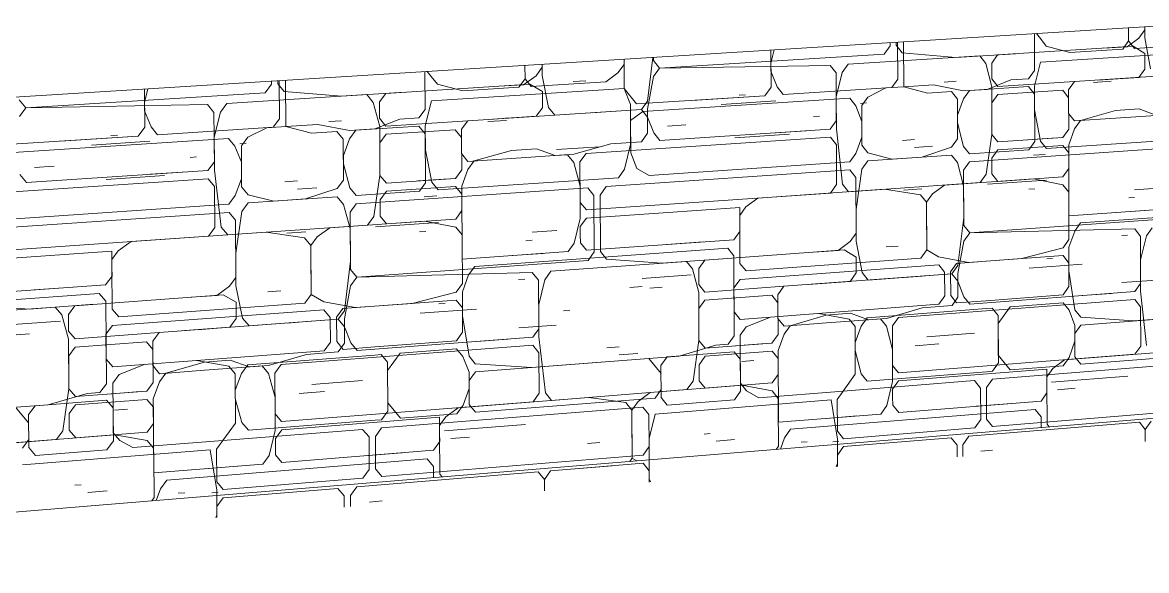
# Model space of a CAD drawing. Header units: inches. Extents: x 205 to 211, y -138 to -29.
# Drawn here: x 207.0292 to 207.1062, y -137.6695 to -137.6319 of the extents above; entities that cross this region are included whole.
import ezdxf

# ---------------------------------------------------------------- set-up
doc = ezdxf.new("R2010")
doc.units = ezdxf.units.IN
doc.header["$MEASUREMENT"] = 0
for name, color, linetype, lineweight in [('A-PART', 2, 'Continuous', 9), ('A-WALL-PATT', 111, 'Continuous', 13), ('L-SITE-WALL', 31, 'Continuous', 13)]:
    doc.layers.add(name, color=color, linetype=linetype, lineweight=lineweight)

# ---------------------------------------------------------------- blocks, each defined once
blk = doc.blocks.new('FP_41-Looking SouthWest')
at = {"layer": 'A-WALL-PATT', "lineweight": 9}
for p, q in [((-72.096168, -137.63231), (-72.096167, -137.633198)), ((-72.10262, -137.63271), (-72.102615, -137.635227)), ((-72.102477, -137.632701), (-72.102214, -137.633035)), ((-72.102214, -137.633035), (-72.101808, -137.633552)), ((-72.096167, -137.633198), (-72.096568, -137.633763)), ((-72.096167, -137.633198), (-72.095765, -137.633712)), ((-72.120692, -137.633831), (-72.120682, -137.636382)), ((-72.120463, -137.633816), (-72.120688, -137.634735)), ((-72.111998, -137.635827), (-72.112006, -137.633292)), ((-72.111595, -137.633267), (-72.111586, -137.636346)), ((-72.102211, -137.63466), (-72.089777, -137.633871)), ((-72.100191, -137.633991), (-72.101808, -137.633552)), ((-72.096568, -137.633763), (-72.100191, -137.633991)), ((-72.090971, -137.63341), (-72.095765, -137.633712)), ((-72.130758, -137.634455), (-72.130748, -137.636472)), ((-72.130758, -137.634455), (-72.130756, -137.634812)), ((-72.120688, -137.634735), (-72.120686, -137.635284)), ((-72.102211, -137.63466), (-72.102612, -137.63631)), ((-72.144415, -137.635301), (-72.144399, -137.637897)), ((-72.144263, -137.635292), (-72.143982, -137.635636)), ((-72.137552, -137.634876), (-72.137547, -137.635791)), ((-72.131176, -137.635392), (-72.132019, -137.635999)), ((-72.131176, -137.635392), (-72.130756, -137.634812)), ((-72.120686, -137.635284), (-72.120266, -137.636355)), ((-72.103019, -137.635795), (-72.102615, -137.635227)), ((-72.154384, -137.638535), (-72.154403, -137.63592)), ((-72.153965, -137.635893), (-72.153943, -137.639069)), ((-72.143982, -137.635636), (-72.143548, -137.636167)), ((-72.141825, -137.636617), (-72.143548, -137.636167)), ((-72.137547, -137.635791), (-72.137971, -137.636374)), ((-72.137547, -137.635791), (-72.137118, -137.63632)), ((-72.132019, -137.635999), (-72.137118, -137.63632)), ((-72.112407, -137.636399), (-72.111998, -137.635827)), ((-72.111586, -137.636346), (-72.109536, -137.636214)), ((-72.109536, -137.636214), (-72.107491, -137.636626)), ((-72.105861, -137.636521), (-72.104236, -137.635873)), ((-72.104236, -137.635873), (-72.103019, -137.635795)), ((-72.102612, -137.63631), (-72.102609, -137.637935)), ((-72.098574, -137.636049), (-72.097367, -137.635971)), ((-72.16365, -137.636494), (-72.163629, -137.639125)), ((-72.163406, -137.636479), (-72.163642, -137.637426)), ((-72.143972, -137.637311), (-72.130748, -137.636472)), ((-72.137971, -137.636374), (-72.141825, -137.636617)), ((-72.130748, -137.636472), (-72.129898, -137.637523)), ((-72.130748, -137.636472), (-72.13032, -137.63755)), ((-72.129898, -137.637523), (-72.121096, -137.636957)), ((-72.121096, -137.636957), (-72.126112, -137.63728)), ((-72.120682, -137.636382), (-72.121096, -137.636957)), ((-72.120266, -137.636355), (-72.119848, -137.636877)), ((-72.119848, -137.636877), (-72.112407, -137.636399)), ((-72.114462, -137.637623), (-72.114052, -137.637051)), ((-72.112819, -137.636425), (-72.114052, -137.637051)), ((-72.111586, -137.636346), (-72.112819, -137.636425)), ((-72.112819, -137.636425), (-72.112407, -137.636399)), ((-72.109944, -137.636785), (-72.111586, -137.636346)), ((-72.108308, -137.636679), (-72.109944, -137.636785)), ((-72.108308, -137.636679), (-72.107898, -137.637196)), ((-72.107491, -137.636626), (-72.105861, -137.636521)), ((-72.10749, -137.637169), (-72.107083, -137.6366)), ((-72.103018, -137.636337), (-72.107083, -137.6366)), ((-72.103018, -137.636337), (-72.102611, -137.636852)), ((-72.102604, -137.640099), (-72.102611, -137.636852)), ((-72.163642, -137.637426), (-72.163638, -137.637993)), ((-72.143972, -137.637311), (-72.144393, -137.639014)), ((-72.13032, -137.63755), (-72.130307, -137.640313)), ((-72.129474, -137.638048), (-72.115289, -137.637131)), ((-72.115289, -137.637131), (-72.114875, -137.63765)), ((-72.114875, -137.63765), (-72.114459, -137.638716)), ((-72.114462, -137.637623), (-72.114454, -137.640354)), ((-72.107891, -137.639913), (-72.107898, -137.637196)), ((-72.10749, -137.637169), (-72.107895, -137.638283)), ((-72.163638, -137.637993), (-72.163186, -137.639097)), ((-72.154818, -137.639125), (-72.154384, -137.638535)), ((-72.147849, -137.639237), (-72.146122, -137.638566)), ((-72.146122, -137.638566), (-72.144827, -137.638483)), ((-72.144827, -137.638483), (-72.144399, -137.637897)), ((-72.129474, -137.638048), (-72.130315, -137.638656)), ((-72.117767, -137.638386), (-72.117353, -137.638359)), ((-72.107895, -137.638283), (-72.107894, -137.638826)), ((-72.102609, -137.637934), (-72.1022, -137.640072)), ((-72.163629, -137.639125), (-72.164068, -137.63972)), ((-72.163186, -137.639097), (-72.162739, -137.639635)), ((-72.162739, -137.639635), (-72.154818, -137.639125)), ((-72.155256, -137.639154), (-72.156566, -137.639801)), ((-72.153943, -137.639069), (-72.155256, -137.639154)), ((-72.155256, -137.639154), (-72.154818, -137.639125)), ((-72.153943, -137.639069), (-72.151762, -137.638929)), ((-72.152194, -137.639518), (-72.153943, -137.639069)), ((-72.151762, -137.638929), (-72.149584, -137.63935)), ((-72.149584, -137.63935), (-72.147849, -137.639237)), ((-72.14958, -137.63991), (-72.149149, -137.639321)), ((-72.144824, -137.639042), (-72.149149, -137.639321)), ((-72.144824, -137.639042), (-72.144389, -137.639572)), ((-72.144393, -137.639014), (-72.144383, -137.640688)), ((-72.140097, -137.638736), (-72.138813, -137.638653)), ((-72.130315, -137.638656), (-72.130305, -137.640866)), ((-72.127785, -137.639043), (-72.126524, -137.63896)), ((-72.114459, -137.638716), (-72.114455, -137.639808)), ((-72.107894, -137.638826), (-72.107481, -137.640429)), ((-72.173443, -137.640323), (-72.164068, -137.63972)), ((-72.172988, -137.640864), (-72.157883, -137.639887)), ((-72.164068, -137.63972), (-72.169409, -137.640064)), ((-72.157883, -137.639887), (-72.15744, -137.640422)), ((-72.157001, -137.640393), (-72.156566, -137.639801)), ((-72.150453, -137.639406), (-72.152194, -137.639518)), ((-72.150453, -137.639406), (-72.150014, -137.639938)), ((-72.149996, -137.64274), (-72.150014, -137.639938)), ((-72.14958, -137.63991), (-72.150007, -137.641059)), ((-72.144369, -137.642921), (-72.144389, -137.639572)), ((-72.12317, -137.63984), (-72.119422, -137.639591)), ((-72.114455, -137.639808), (-72.114864, -137.640927)), ((-72.108298, -137.640484), (-72.107891, -137.639913)), ((-72.103008, -137.640668), (-72.102604, -137.640099)), ((-72.101794, -137.640585), (-72.1022, -137.640072)), ((-72.101794, -137.640585), (-72.090169, -137.639795)), ((-72.15744, -137.640422), (-72.156993, -137.64152)), ((-72.157001, -137.640393), (-72.15698, -137.643209)), ((-72.144383, -137.640688), (-72.143938, -137.642892)), ((-72.135391, -137.64065), (-72.132421, -137.640453)), ((-72.130307, -137.640313), (-72.130721, -137.641999)), ((-72.130305, -137.640866), (-72.129878, -137.641942)), ((-72.114864, -137.640927), (-72.115275, -137.641501)), ((-72.114454, -137.640354), (-72.11404, -137.640872)), ((-72.11404, -137.640872), (-72.112392, -137.641306)), ((-72.110341, -137.641166), (-72.108298, -137.640484)), ((-72.107481, -137.640429), (-72.107072, -137.640944)), ((-72.107072, -137.640944), (-72.103008, -137.640668)), ((-72.107071, -137.641487), (-72.092158, -137.640467)), ((-72.160517, -137.641187), (-72.160076, -137.641158)), ((-72.156993, -137.64152), (-72.156985, -137.642646)), ((-72.150007, -137.641059), (-72.150003, -137.64162)), ((-72.150003, -137.64162), (-72.149558, -137.643271)), ((-72.129032, -137.642436), (-72.115275, -137.641501)), ((-72.114448, -137.641991), (-72.114038, -137.641417)), ((-72.108296, -137.641027), (-72.114038, -137.641417)), ((-72.112392, -137.641306), (-72.110341, -137.641166)), ((-72.108296, -137.641027), (-72.107886, -137.641543)), ((-72.107886, -137.641543), (-72.107474, -137.643143)), ((-72.107477, -137.642058), (-72.107071, -137.641487)), ((-72.171184, -137.641886), (-72.169842, -137.641798)), ((-72.166265, -137.642698), (-72.162274, -137.642434)), ((-72.131984, -137.64319), (-72.115273, -137.642048)), ((-72.130721, -137.641999), (-72.131141, -137.64258)), ((-72.129878, -137.641942), (-72.129032, -137.642436)), ((-72.115273, -137.642048), (-72.114859, -137.642565)), ((-72.114448, -137.641991), (-72.114851, -137.644748)), ((-72.107467, -137.645856), (-72.107477, -137.642058)), ((-72.156985, -137.642646), (-72.157415, -137.643802)), ((-72.15698, -137.643209), (-72.156538, -137.643743)), ((-72.150426, -137.64333), (-72.149996, -137.64274)), ((-72.144796, -137.643508), (-72.144369, -137.642921)), ((-72.143505, -137.64342), (-72.143938, -137.642892)), ((-72.143505, -137.64342), (-72.131141, -137.64258)), ((-72.131984, -137.64319), (-72.132404, -137.643772)), ((-72.114859, -137.642565), (-72.114846, -137.646385)), ((-72.107474, -137.643143), (-72.107469, -137.645314)), ((-72.105845, -137.64303), (-72.10179, -137.642748)), ((-72.157415, -137.643802), (-72.15785, -137.644395)), ((-72.156538, -137.643743), (-72.154782, -137.644186)), ((-72.150423, -137.64389), (-72.156534, -137.644305)), ((-72.152599, -137.644038), (-72.150426, -137.64333)), ((-72.150423, -137.64389), (-72.149985, -137.644421)), ((-72.149558, -137.643271), (-72.14912, -137.643802)), ((-72.14912, -137.643802), (-72.144796, -137.643508)), ((-72.149117, -137.644361), (-72.133254, -137.643277)), ((-72.133254, -137.643277), (-72.132828, -137.643801)), ((-72.132828, -137.643801), (-72.132808, -137.647671)), ((-72.132404, -137.643772), (-72.132385, -137.647641)), ((-72.111565, -137.643428), (-72.110335, -137.643342)), ((-72.103002, -137.643373), (-72.102598, -137.643345)), ((-72.096151, -137.64397), (-72.09575, -137.643941)), ((-72.095751, -137.643403), (-72.09415, -137.643291)), ((-72.1725, -137.645391), (-72.15785, -137.644395)), ((-72.156968, -137.644898), (-72.156534, -137.644305)), ((-72.154782, -137.644186), (-72.152599, -137.644038)), ((-72.149985, -137.644421), (-72.149539, -137.646071)), ((-72.149547, -137.644951), (-72.149117, -137.644361)), ((-72.114851, -137.644748), (-72.114844, -137.64693)), ((-72.175642, -137.646175), (-72.157846, -137.644958)), ((-72.157846, -137.644958), (-72.157403, -137.645491)), ((-72.157403, -137.645491), (-72.157374, -137.649431)), ((-72.156968, -137.644898), (-72.157386, -137.647743)), ((-72.149521, -137.648868), (-72.149547, -137.644951)), ((-72.107469, -137.645314), (-72.107868, -137.648598)), ((-72.107058, -137.646369), (-72.092153, -137.645296)), ((-72.153892, -137.646373), (-72.152584, -137.646282)), ((-72.149539, -137.646071), (-72.149525, -137.648309)), ((-72.147806, -137.64595), (-72.143491, -137.64565)), ((-72.144779, -137.646297), (-72.144349, -137.646267)), ((-72.137064, -137.646312), (-72.135362, -137.646192)), ((-72.107058, -137.646369), (-72.107467, -137.645856)), ((-72.095747, -137.646092), (-72.107058, -137.646369)), ((-72.095747, -137.646092), (-72.095346, -137.646601)), ((-72.094946, -137.646572), (-72.094546, -137.646005)), ((-72.137487, -137.646897), (-72.137061, -137.646867)), ((-72.11608, -137.647565), (-72.115257, -137.64696)), ((-72.114846, -137.646385), (-72.115257, -137.64696)), ((-72.114844, -137.64693), (-72.114425, -137.649081)), ((-72.107464, -137.646941), (-72.107867, -137.64914)), ((-72.107464, -137.646941), (-72.107058, -137.646369)), ((-72.095341, -137.649824), (-72.095346, -137.646601)), ((-72.094946, -137.646572), (-72.095343, -137.648213)), ((-72.157386, -137.647743), (-72.15737, -137.649993)), ((-72.132808, -137.647671), (-72.133229, -137.648255)), ((-72.132385, -137.647641), (-72.13196, -137.648163)), ((-72.125226, -137.648228), (-72.115667, -137.647535)), ((-72.117734, -137.647685), (-72.11608, -137.647565)), ((-72.115667, -137.647535), (-72.114841, -137.648021)), ((-72.112785, -137.647327), (-72.111964, -137.647267)), ((-72.149525, -137.648309), (-72.149937, -137.651697)), ((-72.149084, -137.649397), (-72.133229, -137.648255)), ((-72.126483, -137.648319), (-72.135772, -137.648992)), ((-72.13196, -137.648163), (-72.128163, -137.64844)), ((-72.128163, -137.64844), (-72.123972, -137.648137)), ((-72.126483, -137.648319), (-72.126062, -137.648838)), ((-72.125643, -137.648808), (-72.125226, -137.648228)), ((-72.114841, -137.648021), (-72.114837, -137.649111)), ((-72.108274, -137.649171), (-72.107868, -137.648598)), ((-72.102991, -137.648779), (-72.099357, -137.64851)), ((-72.101778, -137.648149), (-72.101375, -137.64812)), ((-72.095343, -137.648213), (-72.09534, -137.650361)), ((-72.149084, -137.649397), (-72.149521, -137.648868)), ((-72.149514, -137.649987), (-72.149084, -137.649397)), ((-72.137049, -137.649084), (-72.149084, -137.649397)), ((-72.137049, -137.649084), (-72.13662, -137.649607)), ((-72.136195, -137.649576), (-72.135772, -137.648992)), ((-72.125636, -137.650456), (-72.126062, -137.648838)), ((-72.125638, -137.649907), (-72.125643, -137.648808)), ((-72.108274, -137.649171), (-72.119799, -137.650024)), ((-72.114837, -137.649111), (-72.115248, -137.649687)), ((-72.114425, -137.649081), (-72.114012, -137.649595)), ((-72.114012, -137.649595), (-72.108274, -137.649171)), ((-72.111547, -137.649413), (-72.110318, -137.649322)), ((-72.107865, -137.649683), (-72.108274, -137.649171)), ((-72.107867, -137.64914), (-72.107865, -137.649683)), ((-72.158683, -137.650651), (-72.157809, -137.650025)), ((-72.157374, -137.649431), (-72.157809, -137.650025)), ((-72.15737, -137.649993), (-72.156915, -137.652211)), ((-72.149514, -137.649987), (-72.149933, -137.652256)), ((-72.136602, -137.652931), (-72.13662, -137.649607)), ((-72.136195, -137.649576), (-72.136611, -137.651269)), ((-72.128996, -137.650154), (-72.128155, -137.650092)), ((-72.125638, -137.649907), (-72.125217, -137.650425)), ((-72.125217, -137.650425), (-72.119799, -137.650024)), ((-72.119799, -137.650024), (-72.120212, -137.650602)), ((-72.115248, -137.649687), (-72.11814, -137.649901)), ((-72.117312, -137.64984), (-72.116073, -137.649748)), ((-72.107864, -137.650225), (-72.107865, -137.649683)), ((-72.107865, -137.649683), (-72.107455, -137.650736)), ((-72.095341, -137.649824), (-72.09574, -137.650392)), ((-72.168422, -137.651357), (-72.158244, -137.65062)), ((-72.160444, -137.650779), (-72.158683, -137.650651)), ((-72.158244, -137.65062), (-72.157362, -137.651118)), ((-72.155176, -137.650397), (-72.154302, -137.650334)), ((-72.125621, -137.653752), (-72.125636, -137.650456)), ((-72.120627, -137.650633), (-72.125215, -137.650975)), ((-72.120627, -137.650633), (-72.12021, -137.651149)), ((-72.120212, -137.650602), (-72.120208, -137.651696)), ((-72.111949, -137.652162), (-72.09574, -137.650929)), ((-72.107862, -137.650767), (-72.108269, -137.65134)), ((-72.107864, -137.650225), (-72.107862, -137.650767)), ((-72.107455, -137.650736), (-72.107046, -137.651247)), ((-72.107046, -137.651247), (-72.09574, -137.650392)), ((-72.099353, -137.650665), (-72.097344, -137.650513)), ((-72.09574, -137.650929), (-72.095339, -137.651435)), ((-72.09534, -137.650361), (-72.094935, -137.654088)), ((-72.16976, -137.651454), (-72.179655, -137.652171)), ((-72.175596, -137.651306), (-72.171549, -137.651583)), ((-72.171549, -137.651583), (-72.167086, -137.65126)), ((-72.16976, -137.651454), (-72.169309, -137.651989)), ((-72.168863, -137.651956), (-72.168422, -137.651357)), ((-72.157362, -137.651118), (-72.157354, -137.652243)), ((-72.150367, -137.652288), (-72.149937, -137.651697)), ((-72.144745, -137.651872), (-72.14088, -137.651586)), ((-72.143458, -137.65122), (-72.143028, -137.651188)), ((-72.136611, -137.651269), (-72.1366, -137.653484)), ((-72.134908, -137.651697), (-72.134484, -137.651665)), ((-72.125631, -137.651555), (-72.125215, -137.650975)), ((-72.125631, -137.651555), (-72.125621, -137.653752)), ((-72.120201, -137.653338), (-72.12021, -137.651149)), ((-72.120208, -137.651696), (-72.12021, -137.651149)), ((-72.120208, -137.651696), (-72.120206, -137.652244)), ((-72.110312, -137.651495), (-72.11277, -137.652225)), ((-72.108269, -137.65134), (-72.110312, -137.651495)), ((-72.095335, -137.654119), (-72.095339, -137.651435)), ((-72.168848, -137.653657), (-72.169309, -137.651989)), ((-72.168853, -137.65309), (-72.168863, -137.651956)), ((-72.150367, -137.652288), (-72.162633, -137.653197)), ((-72.157354, -137.652243), (-72.157788, -137.652838)), ((-72.156915, -137.652211), (-72.156473, -137.65274)), ((-72.156473, -137.65274), (-72.150367, -137.652288)), ((-72.153849, -137.652546), (-72.152541, -137.652449)), ((-72.149929, -137.652815), (-72.150367, -137.652288)), ((-72.149933, -137.652256), (-72.149929, -137.652815)), ((-72.120206, -137.652244), (-72.119788, -137.652759)), ((-72.119373, -137.652727), (-72.116891, -137.651993)), ((-72.116891, -137.651993), (-72.11524, -137.651868)), ((-72.11277, -137.652225), (-72.116889, -137.652538)), ((-72.11524, -137.651868), (-72.114003, -137.652319)), ((-72.114003, -137.652319), (-72.113181, -137.652256)), ((-72.113181, -137.652256), (-72.112768, -137.652769)), ((-72.112358, -137.652737), (-72.111949, -137.652162)), ((-72.168853, -137.65309), (-72.168403, -137.653624)), ((-72.168403, -137.653624), (-72.162633, -137.653197)), ((-72.162633, -137.653197), (-72.163071, -137.653794)), ((-72.157788, -137.652838), (-72.160867, -137.653066)), ((-72.159986, -137.653001), (-72.158667, -137.652903)), ((-72.149926, -137.653374), (-72.149929, -137.652815)), ((-72.149929, -137.652815), (-72.149488, -137.653901)), ((-72.136602, -137.652931), (-72.137025, -137.653517)), ((-72.119788, -137.652759), (-72.116889, -137.652538)), ((-72.119786, -137.653306), (-72.119373, -137.652727)), ((-72.112768, -137.652769), (-72.112353, -137.654369)), ((-72.112358, -137.652737), (-72.112349, -137.655456)), ((-72.17243, -137.653354), (-72.171534, -137.653288)), ((-72.16882, -137.657057), (-72.168848, -137.653657)), ((-72.163513, -137.653827), (-72.168398, -137.654191)), ((-72.163513, -137.653827), (-72.163066, -137.654358)), ((-72.163071, -137.653794), (-72.163062, -137.654923)), ((-72.149922, -137.653934), (-72.150352, -137.654525)), ((-72.149926, -137.653374), (-72.149922, -137.653934)), ((-72.149488, -137.653901), (-72.149051, -137.654427)), ((-72.149051, -137.654427), (-72.137025, -137.653517)), ((-72.140868, -137.653808), (-72.13873, -137.653646)), ((-72.1366, -137.653484), (-72.136154, -137.657325)), ((-72.126028, -137.65653), (-72.125621, -137.653752)), ((-72.125621, -137.653752), (-72.125201, -137.654269)), ((-72.125201, -137.654269), (-72.120615, -137.653916)), ((-72.123112, -137.654109), (-72.12103, -137.653948)), ((-72.120615, -137.653916), (-72.120201, -137.653338)), ((-72.119786, -137.653306), (-72.120197, -137.654431)), ((-72.168839, -137.654791), (-72.168398, -137.654191)), ((-72.168839, -137.654791), (-72.16882, -137.657057)), ((-72.163049, -137.656616), (-72.163066, -137.654358)), ((-72.163062, -137.654923), (-72.163066, -137.654358)), ((-72.152526, -137.65469), (-72.15514, -137.655449)), ((-72.154266, -137.655383), (-72.137022, -137.65407)), ((-72.150352, -137.654525), (-72.152526, -137.65469)), ((-72.137022, -137.65407), (-72.136594, -137.654592)), ((-72.136579, -137.657359), (-72.136594, -137.654592)), ((-72.13193, -137.654235), (-72.131085, -137.65417)), ((-72.131083, -137.654722), (-72.129818, -137.654624)), ((-72.125198, -137.654818), (-72.120613, -137.654463)), ((-72.120613, -137.654463), (-72.120195, -137.654978)), ((-72.120197, -137.654431), (-72.120179, -137.659351)), ((-72.112353, -137.654369), (-72.112346, -137.656543)), ((-72.111937, -137.655967), (-72.095734, -137.654688)), ((-72.100554, -137.655068), (-72.092142, -137.654404)), ((-72.095335, -137.654119), (-72.095734, -137.654688)), ((-72.163062, -137.654923), (-72.163057, -137.655487)), ((-72.163057, -137.655487), (-72.162611, -137.656018)), ((-72.162169, -137.655984), (-72.159529, -137.65522)), ((-72.159529, -137.65522), (-72.157772, -137.655087)), ((-72.15514, -137.655449), (-72.159525, -137.655783)), ((-72.157772, -137.655087), (-72.156453, -137.655549)), ((-72.156453, -137.655549), (-72.155577, -137.655482)), ((-72.155577, -137.655482), (-72.155136, -137.65601)), ((-72.154699, -137.655977), (-72.154266, -137.655383)), ((-72.125614, -137.655399), (-72.125198, -137.654818)), ((-72.125614, -137.655399), (-72.12561, -137.656497)), ((-72.122691, -137.655172), (-72.121858, -137.655107)), ((-72.120191, -137.656072), (-72.120195, -137.654978)), ((-72.112349, -137.655456), (-72.111937, -137.655967)), ((-72.101359, -137.655671), (-72.100554, -137.655068)), ((-72.162611, -137.656018), (-72.159525, -137.655783)), ((-72.162607, -137.656582), (-72.162169, -137.655984)), ((-72.155136, -137.65601), (-72.154687, -137.657659)), ((-72.154699, -137.655977), (-72.154679, -137.65878)), ((-72.120191, -137.656072), (-72.120604, -137.656651)), ((-72.111936, -137.65651), (-72.101763, -137.655703)), ((-72.101763, -137.655703), (-72.101761, -137.656781)), ((-72.101762, -137.656242), (-72.101359, -137.655671)), ((-72.101761, -137.656781), (-72.101762, -137.656242)), ((-72.169242, -137.659924), (-72.16882, -137.657057)), ((-72.16882, -137.657057), (-72.16837, -137.657589)), ((-72.163486, -137.657214), (-72.163049, -137.656616)), ((-72.162607, -137.656582), (-72.16304, -137.657744)), ((-72.135726, -137.657845), (-72.126445, -137.657112)), ((-72.128963, -137.657311), (-72.122684, -137.656815)), ((-72.126028, -137.65653), (-72.126445, -137.657112)), ((-72.12561, -137.656497), (-72.125189, -137.657013)), ((-72.125189, -137.657013), (-72.120604, -137.656651)), ((-72.122684, -137.656815), (-72.120602, -137.657198)), ((-72.112346, -137.656543), (-72.112751, -137.658206)), ((-72.112344, -137.657086), (-72.111936, -137.65651)), ((-72.112343, -137.657629), (-72.112344, -137.657086)), ((-72.10176, -137.65732), (-72.101761, -137.656781)), ((-72.101761, -137.656781), (-72.101755, -137.659476)), ((-72.16837, -137.657589), (-72.163486, -137.657214)), ((-72.168365, -137.658156), (-72.163482, -137.657778)), ((-72.166146, -137.657418), (-72.163929, -137.657248)), ((-72.163482, -137.657778), (-72.163035, -137.658308)), ((-72.16304, -137.657744), (-72.163, -137.662818)), ((-72.154687, -137.657659), (-72.154671, -137.659901)), ((-72.142127, -137.65835), (-72.133182, -137.657644)), ((-72.136579, -137.657359), (-72.137001, -137.657945)), ((-72.136154, -137.657325), (-72.135726, -137.657845)), ((-72.133182, -137.657644), (-72.130645, -137.657995)), ((-72.129802, -137.657928), (-72.128963, -137.657311)), ((-72.120602, -137.657198), (-72.120185, -137.657711)), ((-72.120183, -137.658258), (-72.120185, -137.657711)), ((-72.112343, -137.657629), (-72.112341, -137.658173)), ((-72.111929, -137.658683), (-72.102162, -137.657892)), ((-72.10176, -137.65732), (-72.102162, -137.657892)), ((-72.168806, -137.658756), (-72.168365, -137.658156)), ((-72.165693, -137.658514), (-72.164806, -137.658445)), ((-72.163027, -137.659436), (-72.163035, -137.658308)), ((-72.154239, -137.659306), (-72.137001, -137.657945)), ((-72.142982, -137.658974), (-72.142127, -137.65835)), ((-72.130645, -137.657995), (-72.130221, -137.658512)), ((-72.129802, -137.657928), (-72.130221, -137.658512)), ((-72.130221, -137.658512), (-72.130205, -137.661814)), ((-72.130221, -137.658512), (-72.130218, -137.659062)), ((-72.120183, -137.658258), (-72.120172, -137.660989)), ((-72.102565, -137.658464), (-72.119347, -137.659829)), ((-72.11316, -137.658782), (-72.112751, -137.658206)), ((-72.112341, -137.658173), (-72.111929, -137.658683)), ((-72.106621, -137.658253), (-72.104185, -137.658056)), ((-72.102565, -137.658464), (-72.10216, -137.65897)), ((-72.168806, -137.658756), (-72.168796, -137.659889)), ((-72.154679, -137.65878), (-72.154239, -137.659306)), ((-72.154235, -137.659866), (-72.143411, -137.659008)), ((-72.143411, -137.659008), (-72.143405, -137.660119)), ((-72.143408, -137.659563), (-72.142982, -137.658974)), ((-72.130205, -137.661814), (-72.130218, -137.659062)), ((-72.120179, -137.659351), (-72.11316, -137.658782)), ((-72.116867, -137.659082), (-72.114805, -137.658915)), ((-72.10216, -137.65897), (-72.102159, -137.659708)), ((-72.169242, -137.659924), (-72.169683, -137.660525)), ((-72.168796, -137.659889), (-72.168346, -137.66042)), ((-72.168346, -137.66042), (-72.163464, -137.660034)), ((-72.163027, -137.659436), (-72.163464, -137.660034)), ((-72.154671, -137.659901), (-72.155096, -137.661617)), ((-72.154667, -137.660461), (-72.154235, -137.659866)), ((-72.143405, -137.660119), (-72.143408, -137.659563)), ((-72.143401, -137.660675), (-72.143405, -137.660119)), ((-72.143405, -137.660119), (-72.143388, -137.662897)), ((-72.119347, -137.659829), (-72.11976, -137.660409)), ((-72.101755, -137.659476), (-72.101605, -137.659663)), ((-72.179569, -137.661306), (-72.169683, -137.660525)), ((-72.172366, -137.660737), (-72.165679, -137.660209)), ((-72.165679, -137.660209), (-72.16346, -137.660598)), ((-72.16346, -137.660598), (-72.163013, -137.661127)), ((-72.154663, -137.661022), (-72.154667, -137.660461)), ((-72.143401, -137.660675), (-72.143828, -137.661265)), ((-72.11976, -137.660409), (-72.120041, -137.661181)), ((-72.116448, -137.660683), (-72.116036, -137.660649)), ((-72.163009, -137.661691), (-72.163013, -137.661127)), ((-72.163009, -137.661691), (-72.162987, -137.664508)), ((-72.155529, -137.662213), (-72.155096, -137.661617)), ((-72.154663, -137.661022), (-72.15466, -137.661582)), ((-72.15466, -137.661582), (-72.154219, -137.662107)), ((-72.154219, -137.662107), (-72.143828, -137.661265)), ((-72.148571, -137.66165), (-72.14598, -137.66144)), ((-72.120172, -137.660989), (-72.120325, -137.661204)), ((-72.163, -137.662818), (-72.155529, -137.662213)), ((-72.144254, -137.661856), (-72.162113, -137.66331)), ((-72.159474, -137.662532), (-72.15728, -137.662355)), ((-72.144254, -137.661856), (-72.143821, -137.662377)), ((-72.143821, -137.662377), (-72.143816, -137.663139)), ((-72.13036, -137.662031), (-72.130205, -137.661814)), ((-72.130205, -137.661814), (-72.129892, -137.661992)), ((-72.143388, -137.662897), (-72.143228, -137.66309)), ((-72.16255, -137.663909), (-72.162846, -137.664705)), ((-72.162113, -137.66331), (-72.16255, -137.663909)), ((-72.162987, -137.664508), (-72.163149, -137.66473)), ((-72.159022, -137.664182), (-72.158583, -137.664146))]:
    blk.add_line(p, q, dxfattribs=at)
blk = doc.blocks.new('FP_55-Looking SouthWest')
at = {"layer": 'A-PART'}
for p, q in [((-72.095057, -137.632443), (-72.095457, -137.633007)), ((-72.095057, -137.632241), (-72.095056, -137.632982)), ((-72.095057, -137.632241), (-72.095057, -137.632443)), ((-72.096258, -137.633596), (-72.095457, -137.633007)), ((-72.095056, -137.632982), (-72.094653, -137.63511)), ((-72.11251, -137.633528), (-72.11292, -137.634099)), ((-72.112511, -137.633323), (-72.11251, -137.633528)), ((-72.1121, -137.633298), (-72.112099, -137.633502)), ((-72.112099, -137.633502), (-72.111686, -137.634022)), ((-72.105146, -137.634156), (-72.095857, -137.633571)), ((-72.097865, -137.633697), (-72.096258, -137.633596)), ((-72.095857, -137.633571), (-72.095055, -137.634059)), ((-72.128788, -137.634333), (-72.129152, -137.637325)), ((-72.128743, -137.634537), (-72.128744, -137.63433)), ((-72.12832, -137.635063), (-72.128743, -137.634537)), ((-72.12832, -137.635063), (-72.11292, -137.634099)), ((-72.106367, -137.634233), (-72.115391, -137.634801)), ((-72.111686, -137.634022), (-72.107999, -137.634335)), ((-72.107999, -137.634335), (-72.103927, -137.634079)), ((-72.106367, -137.634233), (-72.105958, -137.63475)), ((-72.105547, -137.636352), (-72.105958, -137.63475)), ((-72.105551, -137.634724), (-72.105146, -137.634156)), ((-72.105549, -137.63581), (-72.105551, -137.634724)), ((-72.095055, -137.634059), (-72.095053, -137.635136)), ((-72.136369, -137.63501), (-72.136792, -137.635593)), ((-72.13637, -137.634803), (-72.136366, -137.635566)), ((-72.13637, -137.634803), (-72.136369, -137.63501)), ((-72.128738, -137.635641), (-72.12832, -137.635063)), ((-72.116631, -137.634879), (-72.12832, -137.635063)), ((-72.116631, -137.634879), (-72.116216, -137.6354)), ((-72.116205, -137.638682), (-72.116216, -137.6354)), ((-72.115803, -137.635374), (-72.11621, -137.637041)), ((-72.115803, -137.635374), (-72.115391, -137.634801)), ((-72.088676, -137.635263), (-72.099876, -137.635986)), ((-72.095053, -137.635136), (-72.095453, -137.6357)), ((-72.154939, -137.636164), (-72.155373, -137.636755)), ((-72.15494, -137.635954), (-72.154939, -137.636164)), ((-72.154503, -137.635927), (-72.154501, -137.636137)), ((-72.154501, -137.636137), (-72.15406, -137.636673)), ((-72.147097, -137.636797), (-72.137216, -137.636175)), ((-72.139352, -137.636309), (-72.137643, -137.636202)), ((-72.137643, -137.636202), (-72.136792, -137.635593)), ((-72.137216, -137.636175), (-72.13636, -137.636677)), ((-72.136366, -137.635566), (-72.135929, -137.63776)), ((-72.134237, -137.635987), (-72.133388, -137.635934)), ((-72.128738, -137.635641), (-72.129149, -137.637877)), ((-72.108812, -137.636019), (-72.107994, -137.635967)), ((-72.105549, -137.63581), (-72.105141, -137.636326)), ((-72.105141, -137.636326), (-72.099876, -137.635986)), ((-72.099876, -137.635986), (-72.100278, -137.636553)), ((-72.095453, -137.6357), (-72.098264, -137.635882)), ((-72.09746, -137.63583), (-72.096255, -137.635752)), ((-72.171771, -137.637781), (-72.155373, -137.636755)), ((-72.148397, -137.636879), (-72.158001, -137.637484)), ((-72.15406, -137.636673), (-72.150133, -137.636988)), ((-72.150133, -137.636988), (-72.1458, -137.636715)), ((-72.148397, -137.636879), (-72.14796, -137.637412)), ((-72.147526, -137.637384), (-72.147097, -137.636797)), ((-72.13636, -137.636677), (-72.136355, -137.637787)), ((-72.12286, -137.636921), (-72.122442, -137.636894)), ((-72.11621, -137.637041), (-72.116203, -137.639229)), ((-72.105539, -137.639607), (-72.105547, -137.636352)), ((-72.105545, -137.637438), (-72.105139, -137.636869)), ((-72.100682, -137.636579), (-72.105139, -137.636869)), ((-72.100682, -137.636579), (-72.100277, -137.637093)), ((-72.100278, -137.636553), (-72.100276, -137.637633)), ((-72.171771, -137.637781), (-72.172224, -137.637239)), ((-72.172214, -137.638378), (-72.171771, -137.637781)), ((-72.159322, -137.637567), (-72.171771, -137.637781)), ((-72.159322, -137.637567), (-72.158877, -137.638103)), ((-72.158437, -137.638076), (-72.158001, -137.637484)), ((-72.147516, -137.639063), (-72.14796, -137.637412)), ((-72.147519, -137.638504), (-72.147526, -137.637384)), ((-72.136355, -137.637787), (-72.136778, -137.63837)), ((-72.135929, -137.63776), (-72.1355, -137.638287)), ((-72.129571, -137.637904), (-72.129152, -137.637325)), ((-72.124111, -137.637551), (-72.120357, -137.637309)), ((-72.114557, -137.637481), (-72.114145, -137.637454)), ((-72.105545, -137.637438), (-72.105539, -137.639607)), ((-72.100273, -137.639254), (-72.100277, -137.637093)), ((-72.100276, -137.637633), (-72.100277, -137.637093)), ((-72.100276, -137.637633), (-72.100275, -137.638174)), ((-72.097054, -137.637961), (-72.09545, -137.637854)), ((-72.09545, -137.637854), (-72.094248, -137.638313)), ((-72.158852, -137.641489), (-72.158877, -137.638103)), ((-72.158437, -137.638076), (-72.158865, -137.639796)), ((-72.147519, -137.638504), (-72.147083, -137.639035)), ((-72.129571, -137.637904), (-72.141482, -137.638673)), ((-72.136778, -137.63837), (-72.139767, -137.638563)), ((-72.138912, -137.638507), (-72.13763, -137.638425)), ((-72.1355, -137.638287), (-72.129571, -137.637904)), ((-72.132953, -137.638123), (-72.131683, -137.638041)), ((-72.129147, -137.638429), (-72.129571, -137.637904)), ((-72.129149, -137.637877), (-72.129147, -137.638429)), ((-72.129144, -137.638981), (-72.129147, -137.638429)), ((-72.129147, -137.638429), (-72.128721, -137.639506)), ((-72.100275, -137.638174), (-72.09987, -137.638687)), ((-72.09987, -137.638687), (-72.097053, -137.638499)), ((-72.099467, -137.63866), (-72.097054, -137.637961)), ((-72.09305, -137.638233), (-72.097053, -137.638499)), ((-72.150992, -137.638726), (-72.150122, -137.638671)), ((-72.147494, -137.64242), (-72.147516, -137.639063)), ((-72.147083, -137.639035), (-72.141482, -137.638673)), ((-72.142337, -137.639286), (-72.147079, -137.639595)), ((-72.142337, -137.639286), (-72.141904, -137.639816)), ((-72.141482, -137.638673), (-72.141908, -137.639259)), ((-72.141908, -137.639259), (-72.141901, -137.640373)), ((-72.129144, -137.638981), (-72.129142, -137.639533)), ((-72.128297, -137.640029), (-72.116616, -137.639256)), ((-72.120349, -137.639503), (-72.118273, -137.639366)), ((-72.116205, -137.638682), (-72.116616, -137.639256)), ((-72.116203, -137.639229), (-72.115777, -137.643026)), ((-72.100675, -137.639822), (-72.100273, -137.639254)), ((-72.099869, -137.639227), (-72.100271, -137.640335)), ((-72.099869, -137.639227), (-72.099467, -137.63866)), ((-72.167277, -137.64034), (-72.16328, -137.640081)), ((-72.165947, -137.639686), (-72.165502, -137.639658)), ((-72.158865, -137.639796), (-72.158848, -137.642053)), ((-72.147509, -137.640182), (-72.147079, -137.639595)), ((-72.141891, -137.642044), (-72.141904, -137.639816)), ((-72.141901, -137.640373), (-72.141904, -137.639816)), ((-72.133363, -137.640919), (-72.116615, -137.639803)), ((-72.129561, -137.640113), (-72.131672, -137.640253)), ((-72.129142, -137.639533), (-72.129561, -137.640113)), ((-72.128721, -137.639506), (-72.128297, -137.640029)), ((-72.116615, -137.639803), (-72.116199, -137.640322)), ((-72.111669, -137.640018), (-72.110848, -137.639963)), ((-72.10594, -137.642346), (-72.105539, -137.639607)), ((-72.105539, -137.639607), (-72.105132, -137.640122)), ((-72.105132, -137.640122), (-72.100675, -137.639822)), ((-72.103102, -137.639985), (-72.101079, -137.639849)), ((-72.157102, -137.640246), (-72.156663, -137.640218)), ((-72.147509, -137.640182), (-72.147494, -137.64242)), ((-72.141901, -137.640373), (-72.141898, -137.64093)), ((-72.141898, -137.64093), (-72.141466, -137.641459)), ((-72.141037, -137.64143), (-72.138472, -137.640703)), ((-72.138472, -137.640703), (-72.136766, -137.64059)), ((-72.136766, -137.64059), (-72.135486, -137.64106)), ((-72.131672, -137.640253), (-72.134211, -137.640975)), ((-72.133784, -137.641501), (-72.133363, -137.640919)), ((-72.11619, -137.643054), (-72.116199, -137.640322)), ((-72.110847, -137.640508), (-72.109618, -137.640425)), ((-72.105536, -137.641234), (-72.10513, -137.640664)), ((-72.10513, -137.640664), (-72.100674, -137.640362)), ((-72.100674, -137.640362), (-72.10027, -137.640875)), ((-72.100271, -137.640335), (-72.100262, -137.645193)), ((-72.100268, -137.641955), (-72.10027, -137.640875)), ((-72.158852, -137.641489), (-72.159288, -137.642082)), ((-72.141466, -137.641459), (-72.138469, -137.641259)), ((-72.141462, -137.642015), (-72.141037, -137.64143)), ((-72.134211, -137.640975), (-72.138469, -137.641259)), ((-72.135486, -137.64106), (-72.134636, -137.641004)), ((-72.134636, -137.641004), (-72.134208, -137.641529)), ((-72.134208, -137.641529), (-72.133776, -137.643162)), ((-72.133784, -137.641501), (-72.13377, -137.644269)), ((-72.105536, -137.641234), (-72.105533, -137.642318)), ((-72.102695, -137.64104), (-72.101886, -137.640985)), ((-72.17218, -137.642366), (-72.171726, -137.642905)), ((-72.171726, -137.642905), (-72.159288, -137.642082)), ((-72.163262, -137.642345), (-72.161051, -137.642198)), ((-72.158848, -137.642053), (-72.158379, -137.645969)), ((-72.147909, -137.645245), (-72.147494, -137.64242)), ((-72.147494, -137.64242), (-72.147058, -137.64295)), ((-72.142318, -137.64263), (-72.141891, -137.642044)), ((-72.141462, -137.642015), (-72.141885, -137.643158)), ((-72.10594, -137.642346), (-72.106345, -137.642917)), ((-72.105533, -137.642318), (-72.105125, -137.642832)), ((-72.100268, -137.641955), (-72.10067, -137.642523)), ((-72.17712, -137.643834), (-72.159284, -137.642646)), ((-72.159284, -137.642646), (-72.158839, -137.64318)), ((-72.158818, -137.645999), (-72.158839, -137.64318)), ((-72.154017, -137.642857), (-72.153144, -137.642799)), ((-72.147058, -137.64295), (-72.142318, -137.64263)), ((-72.147055, -137.643509), (-72.142314, -137.643187)), ((-72.144899, -137.642804), (-72.142747, -137.642659)), ((-72.142314, -137.643187), (-72.141882, -137.643715)), ((-72.141885, -137.643158), (-72.141856, -137.648168)), ((-72.133776, -137.643162), (-72.133764, -137.645375)), ((-72.11619, -137.643054), (-72.116601, -137.643629)), ((-72.115777, -137.643026), (-72.115362, -137.643543)), ((-72.115362, -137.643543), (-72.106345, -137.642917)), ((-72.109609, -137.643687), (-72.108793, -137.643087)), ((-72.108793, -137.643087), (-72.102692, -137.642663)), ((-72.105125, -137.642832), (-72.10067, -137.642523)), ((-72.102692, -137.642663), (-72.100669, -137.643063)), ((-72.100669, -137.643063), (-72.100265, -137.643574)), ((-72.15314, -137.64336), (-72.151832, -137.643272)), ((-72.147484, -137.644097), (-72.147055, -137.643509)), ((-72.144462, -137.643891), (-72.143601, -137.643832)), ((-72.141875, -137.644829), (-72.141882, -137.643715)), ((-72.133343, -137.644793), (-72.116601, -137.643629)), ((-72.122412, -137.644582), (-72.12158, -137.643975)), ((-72.12158, -137.643975), (-72.112891, -137.643372)), ((-72.112891, -137.643372), (-72.110427, -137.643744)), ((-72.110427, -137.643744), (-72.110016, -137.64426)), ((-72.109609, -137.643687), (-72.110016, -137.64426)), ((-72.100264, -137.644114), (-72.100265, -137.643574)), ((-72.147484, -137.644097), (-72.147477, -137.645215)), ((-72.13377, -137.644269), (-72.133343, -137.644793)), ((-72.133341, -137.645346), (-72.122829, -137.644611)), ((-72.122829, -137.644611), (-72.122824, -137.645709)), ((-72.122827, -137.64516), (-72.122412, -137.644582)), ((-72.110016, -137.64426), (-72.110007, -137.647521)), ((-72.110016, -137.64426), (-72.110015, -137.644803)), ((-72.100264, -137.644114), (-72.100258, -137.646812)), ((-72.100262, -137.645193), (-72.093441, -137.644705)), ((-72.083144, -137.644502), (-72.099454, -137.645675)), ((-72.147909, -137.645245), (-72.148339, -137.645835)), ((-72.147477, -137.645215), (-72.147041, -137.645744)), ((-72.147041, -137.645744), (-72.142301, -137.645415)), ((-72.141875, -137.644829), (-72.142301, -137.645415)), ((-72.133764, -137.645375), (-72.13418, -137.647065)), ((-72.133762, -137.645929), (-72.133341, -137.645346)), ((-72.122824, -137.645709), (-72.122827, -137.64516)), ((-72.110007, -137.647521), (-72.110015, -137.644803)), ((-72.097043, -137.644963), (-72.095039, -137.64482)), ((-72.164555, -137.646961), (-72.155305, -137.646319)), ((-72.158818, -137.645999), (-72.159254, -137.646593)), ((-72.158379, -137.645968), (-72.157935, -137.646501)), ((-72.157935, -137.646501), (-72.148339, -137.645835)), ((-72.155305, -137.646319), (-72.15268, -137.646697)), ((-72.151809, -137.646637), (-72.150943, -137.646015)), ((-72.150943, -137.646015), (-72.144451, -137.645564)), ((-72.144451, -137.645564), (-72.142298, -137.645972)), ((-72.142298, -137.645972), (-72.141865, -137.646498)), ((-72.133759, -137.646482), (-72.133762, -137.645929)), ((-72.122822, -137.646258), (-72.123237, -137.646836)), ((-72.122822, -137.646258), (-72.122824, -137.645709)), ((-72.122824, -137.645709), (-72.122813, -137.648452)), ((-72.099856, -137.646243), (-72.100257, -137.647351)), ((-72.099454, -137.645675), (-72.099856, -137.646243)), ((-72.177084, -137.647832), (-72.159254, -137.646593)), ((-72.165438, -137.647589), (-72.164555, -137.646961)), ((-72.15268, -137.646697), (-72.152241, -137.647228)), ((-72.151809, -137.646637), (-72.152241, -137.647228)), ((-72.141862, -137.647055), (-72.141865, -137.646498)), ((-72.141862, -137.647055), (-72.141846, -137.649837)), ((-72.134602, -137.647649), (-72.13418, -137.647065)), ((-72.133759, -137.646482), (-72.133756, -137.647035)), ((-72.133756, -137.647035), (-72.133329, -137.647558)), ((-72.133329, -137.647558), (-72.123237, -137.646836)), ((-72.127844, -137.647166), (-72.125327, -137.646986)), ((-72.100258, -137.646812), (-72.100661, -137.647381)), ((-72.096639, -137.646548), (-72.096238, -137.646519)), ((-72.177079, -137.648403), (-72.165882, -137.64762)), ((-72.165882, -137.64762), (-72.165873, -137.648752)), ((-72.165878, -137.648186), (-72.165438, -137.647589)), ((-72.152241, -137.647228), (-72.152218, -137.650591)), ((-72.152241, -137.647228), (-72.152237, -137.647788)), ((-72.152218, -137.650591), (-72.152237, -137.647788)), ((-72.141856, -137.648168), (-72.134602, -137.647649)), ((-72.123652, -137.647415), (-72.140995, -137.648662)), ((-72.138432, -137.647923), (-72.136302, -137.647771)), ((-72.123652, -137.647415), (-72.123233, -137.647934)), ((-72.110415, -137.648094), (-72.110007, -137.647521)), ((-72.110007, -137.647521), (-72.109188, -137.648004)), ((-72.10349, -137.648128), (-72.100661, -137.647381)), ((-72.100257, -137.647351), (-72.100254, -137.648969)), ((-72.165873, -137.648752), (-72.165878, -137.648186)), ((-72.123233, -137.647934), (-72.12321, -137.653418)), ((-72.122813, -137.648452), (-72.122394, -137.64897)), ((-72.122809, -137.649549), (-72.109186, -137.648547)), ((-72.122394, -137.64897), (-72.110415, -137.648094)), ((-72.109188, -137.648004), (-72.107146, -137.648397)), ((-72.109186, -137.648547), (-72.108776, -137.64906)), ((-72.108368, -137.64903), (-72.107962, -137.648457)), ((-72.107962, -137.648457), (-72.105925, -137.648307)), ((-72.107146, -137.648397), (-72.10349, -137.648128)), ((-72.10066, -137.64792), (-72.105925, -137.648307)), ((-72.10066, -137.64792), (-72.100255, -137.64843)), ((-72.100252, -137.650047), (-72.100255, -137.64843)), ((-72.165869, -137.649319), (-72.166308, -137.649916)), ((-72.165869, -137.649319), (-72.165873, -137.648752)), ((-72.165873, -137.648752), (-72.16585, -137.651582)), ((-72.14142, -137.649249), (-72.141843, -137.650393)), ((-72.140995, -137.648662), (-72.14142, -137.649249)), ((-72.129517, -137.649491), (-72.126156, -137.649245)), ((-72.108776, -137.64906), (-72.108772, -137.650688)), ((-72.108368, -137.64903), (-72.108364, -137.650657)), ((-72.100254, -137.648969), (-72.099846, -137.651633)), ((-72.177058, -137.650685), (-72.166308, -137.649916)), ((-72.171215, -137.650267), (-72.168534, -137.650076)), ((-72.141846, -137.649837), (-72.142272, -137.650424)), ((-72.137997, -137.649557), (-72.13757, -137.649526)), ((-72.130357, -137.650104), (-72.129514, -137.650042)), ((-72.122809, -137.649549), (-72.123224, -137.650128)), ((-72.123224, -137.650128), (-72.123217, -137.651774)), ((-72.100252, -137.650047), (-72.100655, -137.650617)), ((-72.096634, -137.649775), (-72.094233, -137.649595)), ((-72.166748, -137.650515), (-72.185224, -137.651843)), ((-72.166748, -137.650515), (-72.166299, -137.651049)), ((-72.15265, -137.651183), (-72.152218, -137.650591)), ((-72.152218, -137.650591), (-72.151344, -137.651088)), ((-72.145279, -137.651202), (-72.142272, -137.650424)), ((-72.141843, -137.650393), (-72.141833, -137.652061)), ((-72.109179, -137.651261), (-72.108772, -137.650688)), ((-72.108364, -137.650657), (-72.107954, -137.651168)), ((-72.105919, -137.651015), (-72.100655, -137.650617)), ((-72.166299, -137.651049), (-72.166253, -137.656707)), ((-72.16585, -137.651582), (-72.165402, -137.652116)), ((-72.165841, -137.652714), (-72.15134, -137.651648)), ((-72.165402, -137.652116), (-72.15265, -137.651183)), ((-72.151344, -137.651088), (-72.149169, -137.651488)), ((-72.15134, -137.651648), (-72.150902, -137.652175)), ((-72.150467, -137.652143), (-72.150037, -137.651552)), ((-72.150037, -137.651552), (-72.14787, -137.651392)), ((-72.149169, -137.651488), (-72.145279, -137.651202)), ((-72.142268, -137.65098), (-72.14787, -137.651392)), ((-72.142268, -137.65098), (-72.141836, -137.651505)), ((-72.141827, -137.653173), (-72.141836, -137.651505)), ((-72.109179, -137.651261), (-72.122798, -137.65229)), ((-72.114098, -137.652178), (-72.105917, -137.651556)), ((-72.107954, -137.651168), (-72.105919, -137.651015)), ((-72.105511, -137.651525), (-72.105917, -137.651556)), ((-72.105511, -137.651525), (-72.105103, -137.652035)), ((-72.105102, -137.652576), (-72.104293, -137.651432)), ((-72.100653, -137.651156), (-72.104293, -137.651432)), ((-72.100653, -137.651156), (-72.100249, -137.651664)), ((-72.099844, -137.652711), (-72.100249, -137.651664)), ((-72.099846, -137.651633), (-72.099443, -137.652141)), ((-72.095829, -137.652401), (-72.086291, -137.651664)), ((-72.172987, -137.652671), (-72.169407, -137.652409)), ((-72.150902, -137.652175), (-72.15089, -137.653854)), ((-72.150467, -137.652143), (-72.150456, -137.653821)), ((-72.141833, -137.652061), (-72.141388, -137.654807)), ((-72.123217, -137.651774), (-72.122798, -137.65229)), ((-72.122379, -137.652807), (-72.120717, -137.652133)), ((-72.1174, -137.651882), (-72.115333, -137.652271)), ((-72.115333, -137.652271), (-72.114919, -137.652785)), ((-72.114507, -137.652753), (-72.114098, -137.652178)), ((-72.105103, -137.652035), (-72.105096, -137.655279)), ((-72.099443, -137.652141), (-72.095829, -137.652401)), ((-72.099442, -137.65268), (-72.088266, -137.651817)), ((-72.095829, -137.652401), (-72.093033, -137.652185)), ((-72.165841, -137.652714), (-72.166281, -137.653313)), ((-72.141827, -137.653173), (-72.142252, -137.653761)), ((-72.137978, -137.652883), (-72.135425, -137.652691)), ((-72.122793, -137.653386), (-72.122379, -137.652807)), ((-72.114909, -137.656053), (-72.114919, -137.652785)), ((-72.114507, -137.652753), (-72.114916, -137.653875)), ((-72.10999, -137.653494), (-72.106727, -137.653242)), ((-72.105097, -137.654739), (-72.105102, -137.652576)), ((-72.099842, -137.653788), (-72.099844, -137.652711)), ((-72.099843, -137.65325), (-72.099442, -137.65268)), ((-72.09984, -137.654865), (-72.099843, -137.65325)), ((-72.166281, -137.653313), (-72.166267, -137.65501)), ((-72.151321, -137.654446), (-72.15089, -137.653854)), ((-72.150456, -137.653821), (-72.150018, -137.654348)), ((-72.147852, -137.654184), (-72.142252, -137.653761)), ((-72.124461, -137.654063), (-72.123625, -137.653999)), ((-72.123625, -137.653999), (-72.12321, -137.653418)), ((-72.122793, -137.653386), (-72.122778, -137.657221)), ((-72.114916, -137.653875), (-72.114914, -137.654419)), ((-72.110807, -137.6541), (-72.109171, -137.653974)), ((-72.100243, -137.654897), (-72.099842, -137.653788)), ((-72.151321, -137.654446), (-72.165818, -137.655542)), ((-72.156554, -137.655404), (-72.147849, -137.654742)), ((-72.150018, -137.654348), (-72.147852, -137.654184)), ((-72.147416, -137.654709), (-72.147849, -137.654742)), ((-72.147416, -137.654709), (-72.146981, -137.655234)), ((-72.146977, -137.655792), (-72.146121, -137.654611)), ((-72.142249, -137.654317), (-72.146121, -137.654611)), ((-72.142249, -137.654317), (-72.141817, -137.65484)), ((-72.141388, -137.654807), (-72.140957, -137.65533)), ((-72.137111, -137.655588), (-72.12697, -137.654805)), ((-72.127809, -137.65487), (-72.123206, -137.654515)), ((-72.12697, -137.654805), (-72.124461, -137.654063)), ((-72.123206, -137.654515), (-72.122787, -137.65503)), ((-72.114914, -137.654419), (-72.114497, -137.65602)), ((-72.10469, -137.655247), (-72.105097, -137.654739)), ((-72.099437, -137.655372), (-72.087869, -137.654455)), ((-72.166267, -137.65501), (-72.165818, -137.655542)), ((-72.16537, -137.656074), (-72.163602, -137.655374)), ((-72.160071, -137.655108), (-72.157869, -137.655504)), ((-72.157869, -137.655504), (-72.157426, -137.656032)), ((-72.156988, -137.655999), (-72.156554, -137.655404)), ((-72.146981, -137.655234), (-72.14696, -137.65858)), ((-72.141382, -137.655918), (-72.141817, -137.65484)), ((-72.140957, -137.65533), (-72.137111, -137.655588)), ((-72.140954, -137.655885), (-72.12907, -137.654967)), ((-72.137111, -137.655588), (-72.134138, -137.655359)), ((-72.12907, -137.654967), (-72.128224, -137.656002)), ((-72.12907, -137.654967), (-72.128647, -137.655485)), ((-72.128227, -137.655452), (-72.127809, -137.65487)), ((-72.128217, -137.657652), (-72.128227, -137.655452)), ((-72.122787, -137.65503), (-72.12278, -137.656673)), ((-72.105096, -137.655279), (-72.105501, -137.655852)), ((-72.105499, -137.656393), (-72.08866, -137.655052)), ((-72.10469, -137.655247), (-72.104283, -137.655756)), ((-72.104283, -137.655756), (-72.100645, -137.655467)), ((-72.100243, -137.654897), (-72.100645, -137.655467)), ((-72.09984, -137.654865), (-72.099437, -137.655372)), ((-72.165809, -137.656673), (-72.16537, -137.656074)), ((-72.157402, -137.659403), (-72.157426, -137.656032)), ((-72.156988, -137.655999), (-72.157418, -137.657156)), ((-72.146963, -137.658022), (-72.146977, -137.655792)), ((-72.141375, -137.657029), (-72.141382, -137.655918)), ((-72.141379, -137.656473), (-72.140954, -137.655885)), ((-72.114909, -137.656053), (-72.115729, -137.657207)), ((-72.114497, -137.65602), (-72.114084, -137.656532)), ((-72.114084, -137.656532), (-72.105907, -137.655884)), ((-72.105501, -137.655852), (-72.105907, -137.655884)), ((-72.10145, -137.656609), (-72.096224, -137.656191)), ((-72.166693, -137.657306), (-72.166253, -137.656707)), ((-72.165809, -137.656673), (-72.165777, -137.660628)), ((-72.152176, -137.656751), (-72.148703, -137.656483)), ((-72.141797, -137.658173), (-72.141375, -137.657029)), ((-72.141369, -137.658139), (-72.141379, -137.656473)), ((-72.128637, -137.657685), (-72.128219, -137.657102)), ((-72.12278, -137.656673), (-72.122361, -137.657188)), ((-72.115729, -137.657207), (-72.106719, -137.65649)), ((-72.106311, -137.656998), (-72.106719, -137.65649)), ((-72.106305, -137.659161), (-72.106311, -137.656998)), ((-72.105499, -137.656393), (-72.105904, -137.656966)), ((-72.105904, -137.656966), (-72.105899, -137.659128)), ((-72.101045, -137.657116), (-72.099836, -137.657018)), ((-72.171146, -137.658216), (-72.166244, -137.657837)), ((-72.170252, -137.658147), (-72.167582, -137.657374)), ((-72.167582, -137.657374), (-72.166693, -137.657306)), ((-72.166244, -137.657837), (-72.165795, -137.658368)), ((-72.157418, -137.657156), (-72.157414, -137.657718)), ((-72.157414, -137.657718), (-72.156963, -137.659368)), ((-72.153043, -137.657379), (-72.151302, -137.657243)), ((-72.140938, -137.65866), (-72.128637, -137.657685)), ((-72.128632, -137.658785), (-72.116552, -137.657818)), ((-72.128217, -137.657652), (-72.127795, -137.658168)), ((-72.127795, -137.658168), (-72.123193, -137.657802)), ((-72.122778, -137.657221), (-72.123193, -137.657802)), ((-72.122361, -137.657188), (-72.121527, -137.657669)), ((-72.121527, -137.657669), (-72.115729, -137.657207)), ((-72.116552, -137.657818), (-72.11613, -137.660509)), ((-72.11614, -137.657785), (-72.115729, -137.657207)), ((-72.11614, -137.657785), (-72.116132, -137.659964)), ((-72.181055, -137.658981), (-72.170252, -137.658147)), ((-72.172489, -137.65832), (-72.171584, -137.659385)), ((-72.171589, -137.658818), (-72.171146, -137.658216)), ((-72.165795, -137.658368), (-72.165782, -137.660063)), ((-72.14696, -137.65858), (-72.147388, -137.659171)), ((-72.147384, -137.659729), (-72.129476, -137.658302)), ((-72.146528, -137.658546), (-72.146963, -137.658022)), ((-72.146528, -137.658546), (-72.146093, -137.659069)), ((-72.141797, -137.658173), (-72.142223, -137.658762)), ((-72.141369, -137.658139), (-72.140938, -137.65866)), ((-72.129476, -137.658302), (-72.129053, -137.658819)), ((-72.088657, -137.658254), (-72.105491, -137.659635)), ((-72.171569, -137.661087), (-72.171589, -137.658818)), ((-72.157402, -137.659403), (-72.158271, -137.660596)), ((-72.156963, -137.659368), (-72.156521, -137.659895)), ((-72.156521, -137.659895), (-72.14782, -137.659205)), ((-72.147388, -137.659171), (-72.14782, -137.659205)), ((-72.146093, -137.659069), (-72.142223, -137.658762)), ((-72.129053, -137.658819), (-72.129042, -137.661018)), ((-72.128632, -137.658785), (-72.129045, -137.660469)), ((-72.107116, -137.66031), (-72.095419, -137.659345)), ((-72.10671, -137.659735), (-72.106305, -137.659161)), ((-72.105899, -137.659128), (-72.105491, -137.659635)), ((-72.095419, -137.659345), (-72.095018, -137.659848)), ((-72.095018, -137.659848), (-72.09462, -137.659279)), ((-72.165782, -137.660063), (-72.165333, -137.660593)), ((-72.158271, -137.660596), (-72.148682, -137.659832)), ((-72.148245, -137.660355), (-72.148682, -137.659832)), ((-72.147384, -137.659729), (-72.147813, -137.660321)), ((-72.143074, -137.659941), (-72.137516, -137.659496)), ((-72.125271, -137.660162), (-72.124853, -137.660128)), ((-72.116132, -137.659964), (-72.115718, -137.660475)), ((-72.115718, -137.660475), (-72.10671, -137.659735)), ((-72.095017, -137.660662), (-72.095018, -137.659848)), ((-72.095018, -137.659848), (-72.095017, -137.660662)), ((-72.172017, -137.661123), (-72.171574, -137.66052)), ((-72.165777, -137.660628), (-72.166216, -137.661229)), ((-72.165333, -137.660593), (-72.164443, -137.661087)), ((-72.164443, -137.661087), (-72.158271, -137.660596)), ((-72.158706, -137.661193), (-72.158271, -137.660596)), ((-72.148231, -137.662586), (-72.148245, -137.660355)), ((-72.147813, -137.660321), (-72.147799, -137.66255)), ((-72.142642, -137.660462), (-72.141356, -137.660359)), ((-72.133263, -137.660811), (-72.132417, -137.660743)), ((-72.129045, -137.660469), (-72.129032, -137.663217)), ((-72.124433, -137.660642), (-72.123181, -137.66054)), ((-72.11861, -137.660712), (-72.118196, -137.660678)), ((-72.11613, -137.660509), (-72.116125, -137.662142)), ((-72.108338, -137.66041), (-72.115716, -137.661019)), ((-72.107929, -137.660918), (-72.108338, -137.66041)), ((-72.107927, -137.66172), (-72.107929, -137.660918)), ((-72.107521, -137.660884), (-72.107116, -137.66031)), ((-72.107521, -137.660884), (-72.107519, -137.661686)), ((-72.172007, -137.662257), (-72.159145, -137.661228)), ((-72.171569, -137.661087), (-72.171117, -137.661619)), ((-72.171117, -137.661619), (-72.166216, -137.661229)), ((-72.159145, -137.661228), (-72.158685, -137.664001)), ((-72.158706, -137.661193), (-72.158689, -137.66344)), ((-72.12946, -137.661603), (-72.147363, -137.663072)), ((-72.129042, -137.661018), (-72.12946, -137.661603)), ((-72.116127, -137.661598), (-72.115716, -137.661019)), ((-72.116127, -137.661598), (-72.116124, -137.662391)), ((-72.1063, -137.661324), (-72.105488, -137.661256)), ((-72.135797, -137.662676), (-72.129458, -137.662153)), ((-72.134101, -137.662536), (-72.131564, -137.662326)), ((-72.129458, -137.662153), (-72.129035, -137.662668)), ((-72.116125, -137.662142), (-72.116218, -137.662399)), ((-72.158246, -137.663965), (-72.14866, -137.663179)), ((-72.149089, -137.663772), (-72.136647, -137.662746)), ((-72.14866, -137.663179), (-72.148231, -137.662586)), ((-72.147799, -137.66255), (-72.147363, -137.663072)), ((-72.136647, -137.662746), (-72.136219, -137.663263)), ((-72.136219, -137.663263), (-72.135797, -137.662676)), ((-72.136215, -137.664038), (-72.136219, -137.663263)), ((-72.136219, -137.663263), (-72.136215, -137.664038)), ((-72.129035, -137.662668), (-72.129031, -137.663449)), ((-72.129032, -137.663217), (-72.128942, -137.663442)), ((-72.168421, -137.663669), (-72.167976, -137.663632)), ((-72.167526, -137.664162), (-72.166193, -137.664053)), ((-72.158689, -137.66344), (-72.158246, -137.663965)), ((-72.158685, -137.664001), (-72.158672, -137.665686)), ((-72.150389, -137.663879), (-72.158242, -137.664527)), ((-72.149952, -137.664401), (-72.150389, -137.663879)), ((-72.149519, -137.664366), (-72.149089, -137.663772)), ((-72.161324, -137.664218), (-72.160883, -137.664182)), ((-72.158676, -137.665125), (-72.158242, -137.664527)), ((-72.149947, -137.665163), (-72.149952, -137.664401)), ((-72.149519, -137.664366), (-72.149514, -137.665127)), ((-72.148217, -137.664815), (-72.147352, -137.664743)), ((-72.158676, -137.665125), (-72.158671, -137.665877)), ((-72.158672, -137.665686), (-72.158745, -137.665883))]:
    blk.add_line(p, q, dxfattribs=at)

msp = doc.modelspace()

# ---------------------------------------------------------------- linework, layer by layer
at = {"layer": 'L-SITE-WALL'}
for p, q in [((207.183214, -137.627462), (206.979467, -137.640093)), ((206.979948, -137.669512), (207.183024, -137.652791))]:
    msp.add_line(p, q, dxfattribs=at)

# ---------------------------------------------------------------- block references
at = {"layer": 'A-PART'}
msp.add_blockref('FP_55-Looking SouthWest', (279.20117, 0), dxfattribs=at)
at = {"layer": 'L-SITE-WALL', "lineweight": 9}
msp.add_blockref('FP_41-Looking SouthWest', (279.20117, 0), dxfattribs=at)

doc.saveas('drawing.dxf')
